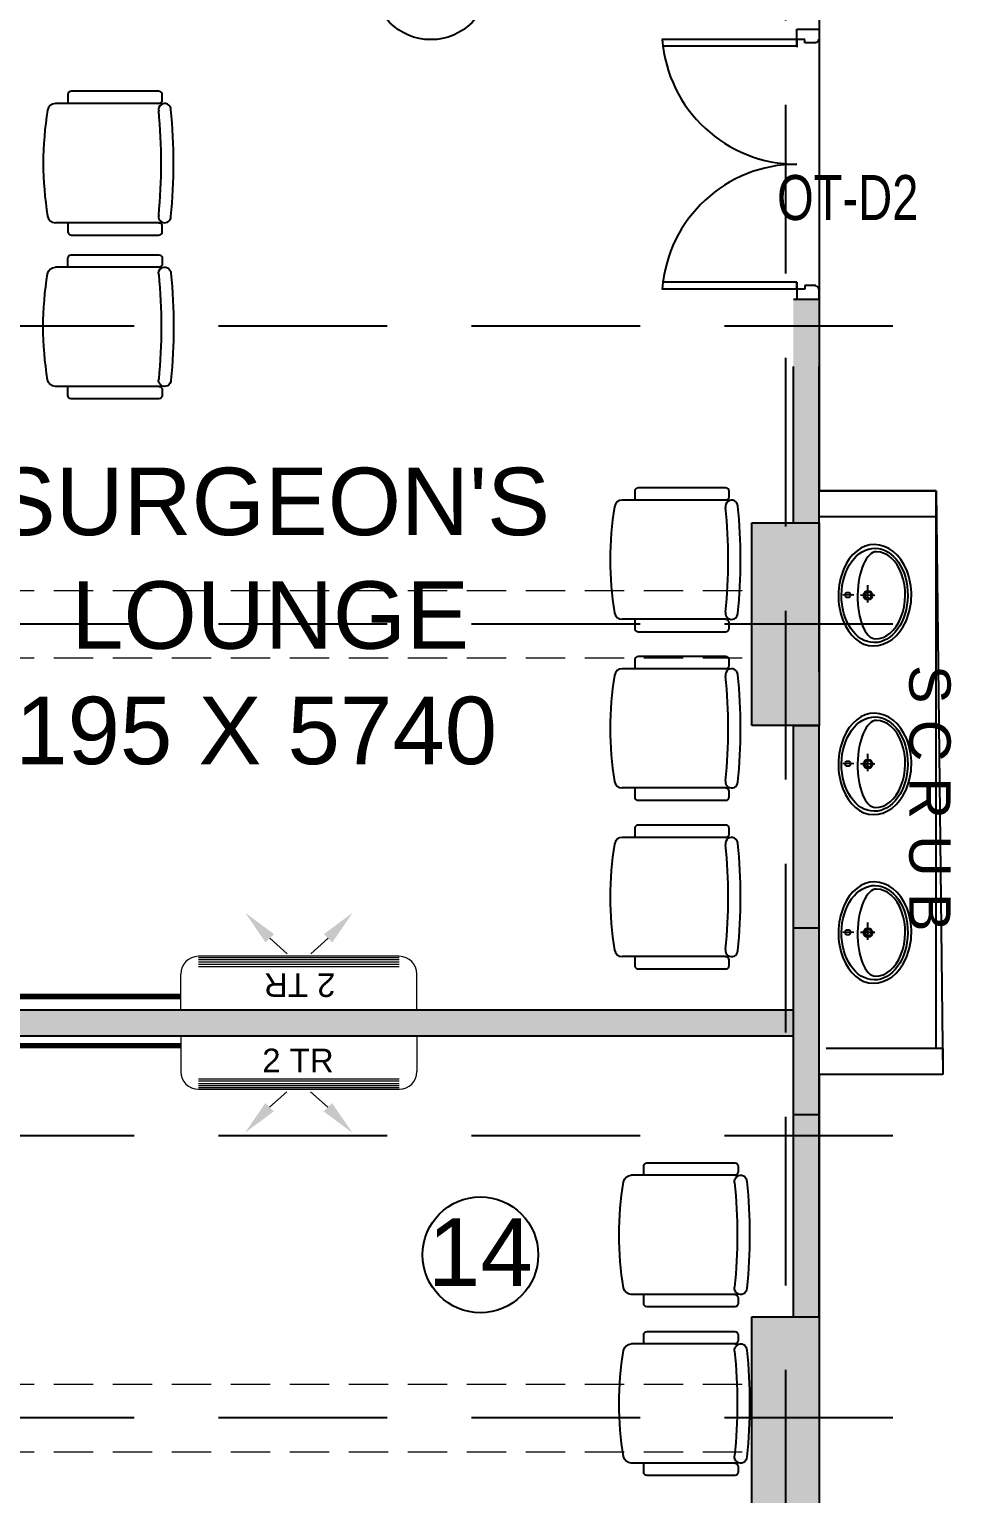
# Model space of a CAD drawing. Extents: x 11598203 to 11995143, y -3849975 to -3698974.
# Drawn here: x 11963485 to 11967593, y -3776868 to -3770356 of the extents above; entities that cross this region are included whole.
import ezdxf
from ezdxf.enums import TextEntityAlignment as Align

# ---------------------------------------------------------------- set-up
doc = ezdxf.new("R2010")
doc.units = 0
doc.header["$MEASUREMENT"] = 0
doc.linetypes.add('HIDDEN', pattern=[0.375, 0.25, -0.125])
doc.layers.get('0').update_dxf_attribs({"linetype": 'CONTINUOUS'})
for name, color, linetype in [('BEAM', 8, 'CONTINUOUS'), ('GRID LINES', 9, 'CONTINUOUS'), ('HATCH', 7, 'CONTINUOUS'), ('MEP_HI_WALL_UNIT_2TR', 3, 'CONTINUOUS'), ('MEP_HVAC_COPPER_PIPE', 5, 'CONTINUOUS'), ('SECTION', 8, 'CONTINUOUS')]:
    doc.layers.add(name, color=color, linetype=linetype)
doc.styles.add('ARI', font='arial.ttf')
doc.styles.add('ARIAL', font='arial.ttf', dxfattribs={"width": 0.75})
doc.styles.get("Standard").update_dxf_attribs({"font": 'arial.ttf'})

# ---------------------------------------------------------------- blocks, each defined once
blk = doc.blocks.new('8TH FLOOR')
at = {"ltscale": 500}
for points in [[(-10045, 37615.4), (-9930, 37615.4), (-9930, 36620), (-10045, 36620)], [(-10045, 35720), (-9930, 35720), (-9930, 33090), (-10045, 33090)], [(-10045, 34455), (-15960, 34455), (-15960, 34340), (-10045, 34340)]]:
    blk.add_hatch(color=8, dxfattribs=at).paths.add_polyline_path(points)
at = {"layer": 'HATCH', "ltscale": 500}
h = blk.add_hatch(color=32, dxfattribs=at)
h.dxf.hatch_style = 1
h.paths.add_polyline_path([(-44310, 10130), (-44010, 10130), (-44010, 9230), (-44310, 9230)])
h.paths.add_polyline_path([(-6930, 6230), (-6630, 6230), (-6630, 5251.7), (-6930, 5251.7)])
h.paths.add_polyline_path([(-900, 6265), (0, 6265), (0, 5965), (-900, 5965)])
h.paths.add_polyline_path([(-31623.7, -10480), (-31023.7, -10480), (-31023.7, -10780), (-31623.7, -10780)])
h.paths.add_polyline_path([(-36805, -13010), (-36055, -13010), (-36055, -13310), (-36805, -13310)])
h.paths.add_polyline_path([(-26485, 200), (-26185, 200), (-26185, -700), (-26485, -700)])
h.paths.add_polyline_path([(-36355, -17735), (-36055, -17735), (-36055, -18485), (-36355, -18485)])
h.paths.add_polyline_path([(-4100, 200), (-3500, 200), (-3500, -100), (-4100, -100)])
h.paths.add_polyline_path([(-47740, 18320), (-46990, 18320), (-46990, 18020), (-47740, 18020)])
h.paths.add_polyline_path([(-47740, 14790), (-46840, 14790), (-46840, 14490), (-47740, 14490)])
h.paths.add_polyline_path([(-10758.3, 300), (-9930, 300), (-9930, 0), (-10758.3, 0)])
h.paths.add_polyline_path([(-36805, -7680), (-36055, -7680), (-36055, -7980), (-36805, -7980)])
h.paths.add_polyline_path([(-34515, 900), (-34215, 900), (-34215, 0), (-34515, 0)])
h.paths.add_polyline_path([(-40685, 750), (-40385, 750), (-40385, 0), (-40685, 0)])
h.paths.add_polyline_path([(-41010, -25), (-40710, -25), (-40710, -775), (-41010, -775)])
h.paths.add_polyline_path([(-47740, 29190), (-46990, 29190), (-46990, 28890), (-47740, 28890)])
h.paths.add_polyline_path([(-900, 29190), (0, 29190), (0, 28890), (-900, 28890)])
h.paths.add_polyline_path([(-47840, 10130), (-47540, 10130), (-47540, 9230), (-47840, 9230)])
h.paths.add_polyline_path([(-41010, 750), (-40710, 750), (-40710, 0), (-41010, 0)])
h.paths.add_polyline_path([(-1000, 42920), (-700, 42920), (-700, 43898.3), (-1000, 43898.3)])
h.paths.add_polyline_path([(-47740, 21920), (-46990, 21920), (-46990, 21620), (-47740, 21620)])
h.paths.add_polyline_path([(-19285, 200), (-18985, 200), (-18985, -700), (-19285, -700)])
h.paths.add_polyline_path([(-900, 49150), (0, 49150), (0, 48850), (-900, 48850)])
h.paths.add_polyline_path([(-900, 32790), (0, 32790), (0, 32490), (-900, 32490)])
h.paths.add_polyline_path([(-47740, 25520), (-46990, 25520), (-46990, 25220), (-47740, 25220)])
h.paths.add_polyline_path([(-15685, 6230), (-15385, 6230), (-15385, 5330), (-15685, 5330)])
h.paths.add_polyline_path([(-900, 25520), (0, 25520), (0, 25220), (-900, 25220)])
h.paths.add_polyline_path([(-39510, -13010), (-38760, -13010), (-38760, -13310), (-39510, -13310)])
h.paths.add_polyline_path([(-42695, 39920), (-42395, 39920), (-42395, 39320), (-42695, 39320)])
h.paths.add_polyline_path([(-47740, 39920), (-46840, 39920), (-46840, 39620), (-47740, 39620)])
h.paths.add_polyline_path([(-900, 39920), (-100, 39920), (-100, 39620), (-900, 39620)])
h.paths.add_polyline_path([(-4100, 11190), (-3401.1, 11190), (-3401.1, 10890), (-4100, 10890)])
h.paths.add_polyline_path([(-31623.7, -7730), (-31023.7, -7730), (-31023.7, -8030), (-31623.7, -8030)])
h.paths.add_polyline_path([(-44760, -18185), (-44010, -18185), (-44010, -18485), (-44760, -18485)])
h.paths.add_polyline_path([(-6930, 300), (-6101.7, 300), (-6101.7, 0), (-6930, 0)])
h.paths.add_polyline_path([(-900, 18320), (0, 18320), (0, 18020), (-900, 18020)])
h.paths.add_polyline_path([(-48040, -18185), (-47290, -18185), (-47290, -18485), (-48040, -18485)])
h.paths.add_polyline_path([(-42695, 43520), (-42395, 43520), (-42395, 42920), (-42695, 42920)])
h.paths.add_polyline_path([(-39510, -10530), (-38760, -10530), (-38760, -10830), (-39510, -10830)])
h.paths.add_polyline_path([(-42370, 43520), (-42070, 43520), (-42070, 42920), (-42370, 42920)])
h.paths.add_polyline_path([(-39510, -7680), (-38760, -7680), (-38760, -7980), (-39510, -7980)])
h.paths.add_polyline_path([(-46360, 43820), (-46060, 43820), (-46060, 42920), (-46360, 42920)])
h.paths.add_polyline_path([(-900, 300), (0, 300), (0, 0), (-900, 0)])
h.paths.add_polyline_path([(-28250, 51450), (-27950, 51450), (-27950, 50550), (-28250, 50550)])
h.paths.add_polyline_path([(-22220, 51450), (-21920, 51450), (-21920, 50550), (-22220, 50550)])
h.paths.add_polyline_path([(-44310, 750), (-44010, 750), (-44010, 0), (-44310, 0)])
h.paths.add_polyline_path([(-42370, 39920), (-42070, 39920), (-42070, 39320), (-42370, 39320)])
h.paths.add_polyline_path([(-31550, 51450), (-31250, 51450), (-31250, 50550), (-31550, 50550)])
h.paths.add_polyline_path([(-46360, 49700), (-46060, 49700), (-46060, 48950), (-46360, 48950)])
h.paths.add_polyline_path([(-42695, 36320), (-42395, 36320), (-42395, 35720), (-42695, 35720)])
h.paths.add_polyline_path([(-42370, 35720), (-42070, 35720), (-42070, 36320), (-42370, 36320)])
h.paths.add_polyline_path([(-44310, 15240), (-44010, 15240), (-44010, 14490), (-44310, 14490)])
h.paths.add_polyline_path([(-42695, 49700), (-42395, 49700), (-42395, 48950), (-42695, 48950)])
h.paths.add_polyline_path([(-44760, -25), (-44010, -25), (-44010, -325), (-44760, -325)])
h.paths.add_polyline_path([(-15685, 200), (-15385, 200), (-15385, -700), (-15685, -700)])
h.paths.add_polyline_path([(-39510, -5200), (-38760, -5200), (-38760, -5500), (-39510, -5500)])
h.paths.add_polyline_path([(-44310, 6230), (-44010, 6230), (-44010, 5480), (-44310, 5480)])
h.paths.add_polyline_path([(-36355, -25), (-36055, -25), (-36055, -775), (-36355, -775)])
h.paths.add_polyline_path([(-22885, 200), (-22585, 200), (-22585, -700), (-22885, -700)])
h.paths.add_polyline_path([(-900, 36320), (0, 36320), (0, 36020), (-900, 36020)])
h.paths.add_polyline_path([(-47740, 32790), (-46990, 32790), (-46990, 32490), (-47740, 32490)])
h.paths.add_polyline_path([(-6930, -25), (-6330, -25), (-6330, -325), (-6930, -325)])
h.paths.add_polyline_path([(-41010, -17735), (-40710, -17735), (-40710, -18485), (-41010, -18485)])
h.paths.add_polyline_path([(-36805, -5200), (-36055, -5200), (-36055, -5500), (-36805, -5500)])
h.paths.add_polyline_path([(-48015, -25), (-47265, -25), (-47265, -325), (-48015, -325)])
h.paths.add_polyline_path([(-10530, -25), (-9930, -25), (-9930, -325), (-10530, -325)])
h.paths.add_polyline_path([(-46840, 36320), (-47740, 36320), (-47740, 36020), (-46840, 36020)])
h.paths.add_polyline_path([(-34515, 6230), (-34215, 6230), (-34215, 5330), (-34515, 5330)])
h.paths.add_polyline_path([(-30085, 200), (-29785, 200), (-29785, -700), (-30085, -700)])
h.paths.add_polyline_path([(-36805, -10530), (-36055, -10530), (-36055, -10830), (-36805, -10830)])
h.paths.add_polyline_path([(-10230, 6230), (-9930, 6230), (-9930, 5330), (-10230, 5330)])
h.paths.add_polyline_path([(-900, 14790), (0, 14790), (0, 14490), (-900, 14490)])
h.paths.add_polyline_path([(-900, 9530), (78.3, 9530), (78.3, 9230), (-900, 9230)])
h.paths.add_polyline_path([(-39940, 49850), (-39640, 49850), (-39640, 48950), (-39940, 48950)])
edge = h.paths.add_edge_path()
edge.add_line((-19435, 49850), (-19435, 48950))
edge.add_line((-6930, 9230), (-5951.7, 9230))
edge.add_line((-41010, 15240), (-41010, 14490))
edge.add_line((-19135, 42920), (-19135, 43820))
edge.add_line((-40710, 5480), (-40710, 6230))
edge.add_line((-40685, 6230), (-40685, 5480))
h.paths.add_polyline_path([(-22220, 9530), (-21320, 9530), (-21320, 9230), (-22220, 9230)])
h.paths.add_polyline_path([(-37580, 10130), (-37280, 10130), (-37280, 9230), (-37580, 9230)])
h.paths.add_polyline_path([(-40685, 9980), (-40385, 9980), (-40385, 9230), (-40685, 9230)])
h.paths.add_polyline_path([(-40685, 6230), (-40385, 6230), (-40385, 5480), (-40685, 5480)])
h.paths.add_polyline_path([(-32228.3, 9530), (-31250, 9530), (-31250, 9230), (-32228.3, 9230)])
h.paths.add_polyline_path([(-30424.1, 6230), (-29445.9, 6230), (-29445.9, 5930), (-30424.1, 5930)])
h.paths.add_polyline_path([(-16860, 9530), (-15960, 9530), (-15960, 9230), (-16860, 9230)])
h.paths.add_polyline_path([(-28250, 9530), (-27271.7, 9530), (-27271.7, 9230), (-28250, 9230)])
h.paths.add_polyline_path([(-10830, 9530), (-9930, 9530), (-9930, 9230), (-10830, 9230)])
h.paths.add_polyline_path([(-41010, 9980), (-40710, 9980), (-40710, 9230), (-41010, 9230)])
h.paths.add_polyline_path([(-41010, 6230), (-40710, 6230), (-40710, 5480), (-41010, 5480)])
h.paths.add_polyline_path([(-16860, 36320), (-15960, 36320), (-15960, 36020), (-16860, 36020)], flags=16)
h.paths.add_polyline_path([(-22220, 43520), (-21920, 43520), (-21920, 42920), (-22220, 42920)], flags=16)
h.paths.add_polyline_path([(-22220, 29190), (-21320, 29190), (-21320, 28890), (-22220, 28890)], flags=16)
h.paths.add_polyline_path([(-25450, 45380), (-24850, 45380), (-24850, 45080), (-25450, 45080)], flags=16)
h.paths.add_polyline_path([(-25450, 43220), (-24850, 43220), (-24850, 42920), (-25450, 42920)], flags=16)
h.paths.add_polyline_path([(-16860, 14790), (-15960, 14790), (-15960, 14490), (-16860, 14490)], flags=16)
h.paths.add_polyline_path([(-41010, 15240), (-40710, 15240), (-40710, 14490), (-41010, 14490)], flags=16)
h.paths.add_polyline_path([(-31250, 25220), (-32150, 25220), (-32150, 25520), (-31250, 25520)], flags=16)
h.paths.add_polyline_path([(-38180, 18320), (-37280, 18320), (-37280, 18020), (-38180, 18020)], flags=16)
h.paths.add_polyline_path([(-31550, 15090), (-31250, 15090), (-31250, 14190), (-31550, 14190)], flags=16)
h.paths.add_polyline_path([(-38180, 14790), (-37280, 14790), (-37280, 14490), (-38180, 14490)], flags=16)
h.paths.add_polyline_path([(-22220, 18320), (-21320, 18320), (-21320, 18020), (-22220, 18020)], flags=16)
h.paths.add_polyline_path([(-40685, 15240), (-40385, 15240), (-40385, 14490), (-40685, 14490)], flags=16)
h.paths.add_polyline_path([(-38180, 21920), (-37280, 21920), (-37280, 21620), (-38180, 21620)], flags=16)
h.paths.add_polyline_path([(-16860, 32790), (-15960, 32790), (-15960, 32490), (-16860, 32490)], flags=16)
h.paths.add_polyline_path([(-16860, 21920), (-15960, 21920), (-15960, 21620), (-16860, 21620)], flags=16)
h.paths.add_polyline_path([(-16860, 25520), (-15960, 25520), (-15960, 25220), (-16860, 25220)], flags=16)
h.paths.add_polyline_path([(-13360, 11190), (-12760, 11190), (-12760, 10890), (-13360, 10890)], flags=16)
h.paths.add_polyline_path([(-6930, 29190), (-6030, 29190), (-6030, 28890), (-6930, 28890)], flags=16)
h.paths.add_polyline_path([(-10830, 29190), (-9930, 29190), (-9930, 28890), (-10830, 28890)], flags=16)
h.paths.add_polyline_path([(-28250, 22220), (-27950, 22220), (-27950, 21320), (-28250, 21320)], flags=16)
h.paths.add_polyline_path([(-22220, 21920), (-21320, 21920), (-21320, 21620), (-22220, 21620)], flags=16)
h.paths.add_polyline_path([(-6930, 9530), (-5951.7, 9530), (-5951.7, 9230), (-6930, 9230)], flags=16)
h.paths.add_polyline_path([(-31550, 22220), (-31250, 22220), (-31250, 21320), (-31550, 21320)], flags=16)
h.paths.add_polyline_path([(-10230, 22220), (-9930, 22220), (-9930, 21320), (-10230, 21320)], flags=16)
h.paths.add_polyline_path([(-28250, 29190), (-27350, 29190), (-27350, 28890), (-28250, 28890)], flags=16)
h.paths.add_polyline_path([(-15132.5, 43220), (-14232.5, 43220), (-14232.5, 42920), (-15132.5, 42920)], flags=16)
h.paths.add_polyline_path([(-10830, 43220), (-9930, 43220), (-9930, 42920), (-10830, 42920)], flags=16)
h.paths.add_polyline_path([(-6930, 43220), (-6030, 43220), (-6030, 42920), (-6930, 42920)], flags=16)
h.paths.add_polyline_path([(-22220, 25520), (-21320, 25520), (-21320, 25220), (-22220, 25220)], flags=16)
h.paths.add_polyline_path([(-28250, 25520), (-27350, 25520), (-27350, 25220), (-28250, 25220)], flags=16)
h.paths.add_polyline_path([(-34680, 11190), (-34080, 11190), (-34080, 10890), (-34680, 10890)], flags=16)
h.paths.add_polyline_path([(-22220, 36320), (-21320, 36320), (-21320, 36020), (-22220, 36020)], flags=16)
h.paths.add_polyline_path([(-38180, 25520), (-37280, 25520), (-37280, 25220), (-38180, 25220)], flags=16)
h.paths.add_polyline_path([(-6930, 25520), (-6030, 25520), (-6030, 25220), (-6930, 25220)], flags=16)
h.paths.add_polyline_path([(-10830, 25520), (-9930, 25520), (-9930, 25220), (-10830, 25220)], flags=16)
h.paths.add_polyline_path([(-6930, 22220), (-6630, 22220), (-6630, 21320), (-6930, 21320)], flags=16)
h.paths.add_polyline_path([(-28250, 18620), (-27950, 18620), (-27950, 17720), (-28250, 17720)], flags=16)
h.paths.add_polyline_path([(-6930, 15090), (-6630, 15090), (-6630, 14190), (-6930, 14190)], flags=16)
h.paths.add_polyline_path([(-22220, 32790), (-21320, 32790), (-21320, 32490), (-22220, 32490)], flags=16)
h.paths.add_polyline_path([(-10230, 33090), (-9930, 33090), (-9930, 32190), (-10230, 32190)], flags=16)
h.paths.add_polyline_path([(-6930, 33090), (-6630, 33090), (-6630, 32190), (-6930, 32190)], flags=16)
h.paths.add_polyline_path([(-32150, 29190), (-31250, 29190), (-31250, 28890), (-32150, 28890)], flags=16)
h.paths.add_polyline_path([(-16860, 29190), (-15960, 29190), (-15960, 28888.5), (-16860, 28888.5)], flags=16)
h.paths.add_polyline_path([(-38180, 29190), (-37280, 29190), (-37280, 28890), (-38180, 28890)], flags=16)
h.paths.add_polyline_path([(-23224.1, 6230), (-22245.9, 6230), (-22245.9, 5930), (-23224.1, 5930)], flags=16)
h.paths.add_polyline_path([(-31550, 18620), (-31250, 18620), (-31250, 17720), (-31550, 17720)], flags=16)
h.paths.add_polyline_path([(-35695, 48950), (-35395, 48950), (-35395, 49750), (-35695, 49750)], flags=16)
h.paths.add_polyline_path([(-6930, 36620), (-6630, 36620), (-6630, 35720), (-6930, 35720)], flags=16)
h.paths.add_polyline_path([(-31550, 45980), (-31250, 45980), (-31250, 45080), (-31550, 45080)], flags=16)
h.paths.add_polyline_path([(-16860, 39920), (-15960, 39920), (-15960, 39620), (-16860, 39620)], flags=16)
h.paths.add_polyline_path([(-22220, 45980), (-21920, 45980), (-21920, 45080), (-22220, 45080)], flags=16)
h.paths.add_polyline_path([(-35695, 43820), (-35395, 43820), (-35395, 42920), (-35695, 42920)], flags=16)
h.paths.add_polyline_path([(-19435, 43820), (-19135, 43820), (-19135, 42920), (-19435, 42920)], flags=16)
h.paths.add_polyline_path([(-38180, 39920), (-37280, 39920), (-37280, 39620), (-38180, 39620)], flags=16)
h.paths.add_polyline_path([(-28250, 39920), (-27271.7, 39920), (-27271.7, 39620), (-28250, 39620)], flags=16)
h.paths.add_polyline_path([(-39940, 43820), (-39640, 43820), (-39640, 42920), (-39940, 42920)], flags=16)
h.paths.add_polyline_path([(-10230, 49850), (-9930, 49850), (-9930, 48950), (-10230, 48950)], flags=16)
h.paths.add_polyline_path([(-31550, 43820), (-31250, 43820), (-31250, 42920), (-31550, 42920)], flags=16)
h.paths.add_polyline_path([(-14832.5, 49850), (-14532.5, 49850), (-14532.5, 48950), (-14832.5, 48950)], flags=16)
h.paths.add_polyline_path([(-6930, 39920), (-6030, 39920), (-6030, 39620), (-6930, 39620)], flags=16)
h.paths.add_polyline_path([(-31550, 33090), (-31250, 33090), (-31250, 32190), (-31550, 32190)], flags=16)
h.paths.add_polyline_path([(-38180, 36320), (-37280, 36320), (-37280, 36020), (-38180, 36020)], flags=16)
h.paths.add_polyline_path([(-19435, 49850), (-19135, 49850), (-19135, 48950), (-19435, 48950)], flags=16)
h.paths.add_polyline_path([(-10830, 39920), (-9930, 39920), (-9930, 39620), (-10830, 39620)], flags=16)
h.paths.add_polyline_path([(-6930, 49850), (-6630, 49850), (-6630, 48950), (-6930, 48950)], flags=16)
h.paths.add_polyline_path([(-19624.1, 6230), (-18645.9, 6230), (-18645.9, 5930), (-19624.1, 5930)], flags=16)
h.paths.add_polyline_path([(-22220, 39920), (-21320, 39920), (-21320, 39620), (-22220, 39620)], flags=16)
h.paths.add_polyline_path([(-22220, 14790), (-21320, 14790), (-21320, 14490), (-22220, 14490)], flags=16)
h.paths.add_polyline_path([(-28250, 36620), (-27950, 36620), (-27950, 35720), (-28250, 35720)], flags=16)
h.paths.add_polyline_path([(-16860, 18320), (-15960, 18320), (-15960, 18020), (-16860, 18020)], flags=16)
h.paths.add_polyline_path([(-31550, 35720), (-31250, 35720), (-31250, 36617.6), (-31550, 36617.6)], flags=16)
h.paths.add_polyline_path([(-10230, 18620), (-9930, 18620), (-9930, 17720), (-10230, 17720)], flags=16)
h.paths.add_polyline_path([(-28250, 15090), (-27950, 15090), (-27950, 14190), (-28250, 14190)], flags=16)
h.paths.add_polyline_path([(-6930, 18620), (-6630, 18620), (-6630, 17720), (-6930, 17720)], flags=16)
h.paths.add_polyline_path([(-32228.3, 39920), (-31250, 39920), (-31250, 39620), (-32228.3, 39620)], flags=16)
h.paths.add_polyline_path([(-10230, 15090), (-9930, 15090), (-9930, 14190), (-10230, 14190)], flags=16)
h.paths.add_polyline_path([(-28250, 33090), (-27950, 33090), (-27950, 32190), (-28250, 32190)], flags=16)
h.paths.add_polyline_path([(-38180, 32790), (-37280, 32790), (-37280, 32490), (-38180, 32490)], flags=16)
h.paths.add_polyline_path([(-10230, 36620), (-9930, 36620), (-9930, 35720), (-10230, 35720)], flags=16)
at = {"color": 8, "lineweight": 25, "ltscale": 500}
for p, q in [((-9930, 39920), (-9930, 36763)), ((-9930, 36763), (-9410, 36763)), ((-9410, 36763), (-9380, 34168)), ((-10230, 35720), (-10230, 36620)), ((-10230, 36620), (-9930, 36620)), ((-9930, 36620), (-9930, 35720)), ((-9930, 35720), (-10230, 35720)), ((-9380, 34168), (-9930, 34168)), ((-9930, 34168), (-9930, 28205)), ((-10230, 32190), (-10230, 33090)), ((-10230, 33090), (-9930, 33090)), ((-9930, 33090), (-9930, 32190))]:
    blk.add_line(p, q, dxfattribs=at)
at = {"color": 8, "lineweight": 25}
for p, q in [((-10030, 38815.4), (-9930, 38815.4)), ((-10030, 38770.4), (-10030, 38815.4)), ((-10030, 38815.4), (-9930, 38815.4)), ((-9930, 38815.4), (-9930, 38770.4)), ((-10030, 38770.4), (-10630, 38770.4)), ((-9995, 38770.4), (-10030, 38770.4)), ((-10030, 38770.4), (-10030, 38735.4)), ((-10030, 38740.4), (-10030, 38770.4)), ((-9995, 38755.4), (-9995, 38770.4)), ((-9945, 38755.4), (-9995, 38755.4)), ((-9945, 38755.4), (-9945, 38757.9)), ((-9930, 38770.4), (-9932.5, 38770.4)), ((-10030, 38740.4), (-10629.2, 38740.4)), ((-13272.9, 38525.4), (-13272.9, 38485.4)), ((-12867.4, 38540.4), (-13257.9, 38540.4)), ((-12852.4, 38500.4), (-12852.4, 38525.4)), ((-12867.4, 38485.4), (-13328.1, 38485.4)), ((-12867.4, 37955.4), (-13328.1, 37955.4)), ((-13272.9, 37955.4), (-13272.9, 37915.4)), ((-12852.4, 37915.4), (-12852.4, 37940.4)), ((-13257.9, 37900.4), (-12867.4, 37900.4)), ((-13272.9, 37757.5), (-13272.9, 37797.5)), ((-13257.9, 37812.5), (-12867.4, 37812.5)), ((-12852.4, 37797.5), (-12852.4, 37772.5)), ((-12867.4, 37757.5), (-13328.1, 37757.5)), ((-10030, 37660.4), (-10630, 37660.4)), ((-10030, 37690.4), (-10629.2, 37690.4)), ((-10030, 37660.4), (-10030, 37690.4)), ((-10030, 37690.4), (-10030, 37660.4)), ((-9995, 37660.4), (-10030, 37660.4)), ((-10030, 37660.4), (-10030, 37615.4)), ((-9995, 37675.4), (-9995, 37660.4)), ((-9945, 37675.4), (-9995, 37675.4)), ((-9945, 37675.4), (-9945, 37672.9)), ((-9930, 37660.4), (-9932.5, 37660.4)), ((-9930, 37615.4), (-9930, 37660.4)), ((-10045, 37615.4), (-9930, 37615.4)), ((-10030, 37615.4), (-9930, 37615.4)), ((-10045, 36620), (-10045, 37315.4)), ((-9930, 36620), (-9930, 37315.4)), ((-12867.4, 37227.5), (-13328.1, 37227.5)), ((-13272.9, 37187.5), (-13272.9, 37227.5)), ((-12852.4, 37212.5), (-12852.4, 37187.5)), ((-12867.4, 37172.5), (-13257.9, 37172.5)), ((-10751.1, 36761.7), (-10751.1, 36721.7)), ((-10345.5, 36776.7), (-10736.1, 36776.7)), ((-10330.5, 36736.7), (-10330.5, 36761.7)), ((-9410, 36763), (-9930, 36763)), ((-9930, 35958.4), (-9930, 36763)), ((-9410, 36648), (-9410, 36763)), ((-10345.5, 36721.7), (-10806.2, 36721.7)), ((-9410, 36648), (-9930, 36648)), ((-9410, 34283, 252.6), (-9410, 36648, 252.6)), ((-9714.4, 36266.5, 252.6), (-9713.4, 36343.5, 252.6)), ((-9775.8, 36299.4, 252.6), (-9824.6, 36300.1, 252.6)), ((-9682.5, 36298.2, 252.6), (-9746.1, 36299, 252.6)), ((-10345.5, 36191.7), (-10806.2, 36191.7)), ((-10751.1, 36191.7), (-10751.1, 36151.7)), ((-10330.5, 36151.7), (-10330.5, 36176.7)), ((-10736.1, 36136.7), (-10345.5, 36136.7)), ((-10345.5, 36026.7), (-10736.1, 36026.7)), ((-10345.5, 35971.7), (-10806.2, 35971.7)), ((-10751.1, 36011.7), (-10751.1, 35971.7)), ((-10330.5, 35986.7), (-10330.5, 36011.7)), ((-10045, 35720), (-9930, 35720)), ((-10045, 34820), (-10045, 35720)), ((-9930, 34820), (-9930, 35720)), ((-9714.4, 35516.3, 252.6), (-9713.4, 35593.3, 252.6)), ((-9775.8, 35549.3, 252.6), (-9824.6, 35549.9, 252.6)), ((-9682.5, 35548, 252.6), (-9746.1, 35548.9, 252.6)), ((-10345.5, 35441.7), (-10806.2, 35441.7)), ((-10751.1, 35441.7), (-10751.1, 35401.7)), ((-10330.5, 35401.7), (-10330.5, 35426.7)), ((-10736.1, 35386.7), (-10345.5, 35386.7)), ((-10751.1, 35261.7), (-10751.1, 35221.7)), ((-10345.5, 35276.7), (-10736.1, 35276.7)), ((-10330.5, 35236.7), (-10330.5, 35261.7)), ((-10345.5, 35221.7), (-10806.2, 35221.7)), ((-9714.4, 34766.5, 252.6), (-9713.4, 34843.5, 252.6)), ((-10045, 33990), (-10045, 34820)), ((-10045, 34820), (-9930, 34820)), ((-9930, 33990), (-9930, 34820)), ((-9775.8, 34799.4, 252.6), (-9824.6, 34800.1, 252.6)), ((-9682.5, 34798.2, 252.6), (-9746.1, 34799, 252.6)), ((-10345.5, 34691.7), (-10806.2, 34691.7)), ((-10751.1, 34691.7), (-10751.1, 34651.7)), ((-10330.5, 34651.7), (-10330.5, 34676.7)), ((-10736.1, 34636.7), (-10345.5, 34636.7)), ((-15960, 34455), (-10045, 34455)), ((-15960, 34340), (-10045, 34340)), ((-9380, 34283), (-9900, 34283)), ((-9380, 34283), (-9380, 34168)), ((-9380, 34168), (-9900, 34168)), ((-10045, 33990), (-9930, 33990)), ((-10045, 33090), (-10045, 33990)), ((-9930, 33090), (-9930, 33990)), ((-10711.1, 33719.3), (-10711.1, 33759.3)), ((-10696.1, 33774.3), (-10305.5, 33774.3)), ((-10290.5, 33759.3), (-10290.5, 33734.3)), ((-10305.5, 33719.3), (-10766.2, 33719.3)), ((-10305.5, 33189.3), (-10766.2, 33189.3)), ((-10711.1, 33149.3), (-10711.1, 33189.3)), ((-10290.5, 33174.3), (-10290.5, 33149.3)), ((-10305.5, 33134.3), (-10696.1, 33134.3)), ((-10045, 33090), (-9930, 33090)), ((-10696.1, 33024.3), (-10305.5, 33024.3)), ((-10305.5, 32969.3), (-10766.2, 32969.3)), ((-10711.1, 32969.3), (-10711.1, 33009.3)), ((-10290.5, 33009.3), (-10290.5, 32984.3)), ((-10305.5, 32439.3), (-10766.2, 32439.3)), ((-10711.1, 32399.3), (-10711.1, 32439.3)), ((-10305.5, 32384.3), (-10696.1, 32384.3)), ((-10290.5, 32424.3), (-10290.5, 32399.3))]:
    blk.add_line(p, q, dxfattribs=at)
at = {"color": 8, "lineweight": -3, "ltscale": 500}
for centre in [(-11657.8, 39026.7), (-11437.5, 33365.5)]:
    blk.add_circle(centre, 257.3, dxfattribs=at)
at = {"color": 8}
for centre, radius in [((-9803.2, 36299.8, 252.6), 11.7), ((-9713.2, 36298.8, 252.6), 20), ((-9712.8, 36298.8, 252.6), 15.1), ((-9803.2, 35549.7, 252.6), 11.7), ((-9713.2, 35548.6, 252.6), 20), ((-9712.8, 35548.6, 252.6), 15.1), ((-9803.2, 34799.8, 252.6), 11.7), ((-9713.2, 34798.8, 252.6), 20), ((-9712.8, 34798.8, 252.6), 15.1)]:
    blk.add_circle(centre, radius, dxfattribs=at)
for centre, radius, start, end in [((-10030, 38815.4), 600, 184.30122, 270), ((-9945, 38770.4), 12.5, 270, 0), ((-13257.9, 38525.4), 15, 90, 180), ((-12867.4, 38525.4), 15, 0, 90), ((-12867.4, 38500.4), 15, 270, 0), ((-11930.3, 38220.4), 1451.5, 170.65572, 189.34428), ((-13328.1, 38450.4), 35, 90, 170.65572), ((-12841.4, 38458.1), 27.5, 0, 190.8492), ((-15205.2, 38220.4), 2348.3, 354.31554, 5.68446), ((-12863.7, 38468.7), 17, 54.80931, 102.49812), ((-15150.2, 38220.4), 2348.3, 354.18868, 5.81132), ((-13328.1, 37990.4), 35, 189.34428, 270), ((-12841.4, 37982.6), 27.5, 169.1508, 0), ((-13257.9, 37915.4), 15, 180, 270), ((-12863.7, 37972), 17, 257.50188, 305.19069), ((-12867.4, 37940.4), 15, 0, 90), ((-12867.4, 37915.4), 15, 270, 0), ((-9945, 37660.4), 12.5, 0, 90), ((-10736.1, 36761.7), 15, 90, 180), ((-10345.5, 36761.7), 15, 0, 90), ((-10345.5, 36736.7), 15, 270, 0), ((-9408.5, 36456.7), 1451.5, 170.65572, 189.34428), ((-10806.2, 36686.7), 35, 90, 170.65572), ((-10319.6, 36694.4), 27.5, 0, 190.8492), ((-12683.4, 36456.7), 2348.3, 354.31554, 5.68446), ((-10341.8, 36705), 17, 54.80931, 102.49812), ((-12628.4, 36456.7), 2348.3, 354.18868, 5.81132), ((-10806.2, 36226.7), 35, 189.34428, 270), ((-10319.6, 36218.9), 27.5, 169.1508, 0), ((-10736.1, 36151.7), 15, 180, 270), ((-10341.8, 36208.3), 17, 257.50188, 305.19069), ((-10345.5, 36176.7), 15, 0, 90), ((-10345.5, 36151.7), 15, 270, 0), ((-10736.1, 36011.7), 15, 90, 180), ((-10345.5, 36011.7), 15, 0, 90), ((-10806.2, 35936.7), 35, 90, 170.65572), ((-10319.6, 35944.4), 27.5, 0, 190.8492), ((-10345.5, 35986.7), 15, 270, 0), ((-10341.8, 35955), 17, 54.80931, 102.49812), ((-9408.5, 35706.7), 1451.5, 170.65572, 189.34428), ((-12683.4, 35706.7), 2348.3, 354.31554, 5.68446), ((-12628.4, 35706.7), 2348.3, 354.18868, 5.81132), ((-10806.2, 35476.7), 35, 189.34428, 270), ((-10319.6, 35468.9), 27.5, 169.1508, 0), ((-10341.8, 35458.3), 17, 257.50188, 305.19069), ((-10345.5, 35426.7), 15, 0, 90), ((-10736.1, 35401.7), 15, 180, 270), ((-10345.5, 35401.7), 15, 270, 0), ((-10736.1, 35261.7), 15, 90, 180), ((-10345.5, 35261.7), 15, 0, 90), ((-10345.5, 35236.7), 15, 270, 0), ((-9408.5, 34956.7), 1451.5, 170.65572, 189.34428), ((-10806.2, 35186.7), 35, 90, 170.65572), ((-10319.6, 35194.4), 27.5, 0, 190.8492), ((-12683.4, 34956.7), 2348.3, 354.31554, 5.68446), ((-10341.8, 35205), 17, 54.80931, 102.49812), ((-12628.4, 34956.7), 2348.3, 354.18868, 5.81132), ((-10806.2, 34726.7), 35, 189.34428, 270), ((-10319.6, 34718.9), 27.5, 169.1508, 0), ((-10736.1, 34651.7), 15, 180, 270), ((-10341.8, 34708.3), 17, 257.50188, 305.19069), ((-10345.5, 34676.7), 15, 0, 90), ((-10345.5, 34651.7), 15, 270, 0)]:
    blk.add_arc(centre, radius, start, end, dxfattribs=at)
for centre, major_axis, ratio, start_param, end_param in [((-10030, 37615.4), (-424.3, 424.3), 1, -0.785398, 0.710538), ((-9687.6, 36298.8, 252.6), (3, 225.5), 0.697887, 0, 3.141593), ((-9677.8, 36298.6, 252.6), (-2.6, -193.5), 0.422305, 3.141593, 6.283185), ((-9687.6, 36298.8, 252.6), (-3, -225.5), 0.741742, 0, 3.141593), ((-9677.8, 36298.6, 252.6), (-2.6, -193.5), 0.670922, 0, 3.141593), ((-9687.6, 35548.6, 252.6), (3, 225.5), 0.697887, 0, 3.141593), ((-9687.6, 35548.6, 252.6), (-3, -225.5), 0.741742, 0, 3.141593), ((-9677.8, 35548.5, 252.6), (-2.6, -193.5), 0.422305, 3.141593, 6.283185), ((-9677.8, 35548.5, 252.6), (-2.6, -193.5), 0.670922, 0, 3.141593), ((-9687.6, 34798.8, 252.6), (3, 225.5), 0.697887, 0, 3.141593), ((-9677.8, 34798.6, 252.6), (-2.6, -193.5), 0.422305, 3.141593, 6.283185), ((-9687.6, 34798.8, 252.6), (-3, -225.5), 0.741742, 0, 3.141593), ((-9677.8, 34798.6, 252.6), (-2.6, -193.5), 0.670922, 0, 3.141593)]:
    blk.add_ellipse(centre, major_axis=major_axis, ratio=ratio, start_param=start_param, end_param=end_param, dxfattribs=at)
at = {"color": 8, "extrusion": (0, 0, -1)}
for centre, major_axis, start_param, end_param in [((-13257.9, 37797.5), (10.6, 10.6), 3.926991, 5.497787), ((-12867.4, 37797.5), (-10.6, 10.6), 0.785398, 2.356194), ((-12867.4, 37772.5), (10.6, 10.6), 0.785398, 2.356194), ((-11930.3, 37492.5), (1026.4, 1026.4), 3.763902, 4.090079), ((-13328.1, 37722.5), (-24.7, 24.7), 5.660876, 7.068583), ((-12841.4, 37730.3), (19.4, 19.4), 3.737637, 7.068583), ((-15205.2, 37492.5), (1660.5, 1660.5), 0.686186, 0.884611), ((-12863.7, 37740.9), (12, 12), -1.003531, -0.171205), ((-15150.2, 37492.5), (-1660.5, 1660.5), 2.254768, 2.457621), ((-13328.1, 37262.5), (-24.7, 24.7), 3.926991, 5.334699), ((-12841.4, 37254.7), (19.4, 19.4), 0.785398, 4.116345), ((-13257.9, 37187.5), (10.6, 10.6), 2.356194, 3.926991), ((-12863.7, 37244.1), (-12, 12), 3.312797, 4.145124), ((-12867.4, 37212.5), (-10.6, 10.6), 0.785398, 2.356194), ((-12867.4, 37187.5), (-10.6, 10.6), 2.356194, 3.926991), ((-10696.1, 33759.3), (10.6, 10.6), 3.926991, 5.497787), ((-10305.5, 33759.3), (-10.6, 10.6), 0.785398, 2.356194), ((-10305.5, 33734.3), (10.6, 10.6), 0.785398, 2.356194), ((-9368.5, 33454.3), (10.8, 1451.5), 4.541871, 4.868048), ((-10766.2, 33684.3), (24.7, 24.7), 4.090079, 5.497787), ((-10279.6, 33692.1), (-21.3, 17.4), -0.873298, 2.457649), ((-12643.4, 33454.3), (413.7, 2311.6), 1.294484, 1.492909), ((-10301.8, 33702.7), (-12, 12), 0.567265, 1.399592), ((-12588.4, 33454.3), (-2344.4, 136), 2.9822, 3.185054), ((-10766.2, 33224.3), (24.7, 24.7), 2.356194, 3.763902), ((-10279.6, 33216.6), (21.3, 17.3), 0.681955, 4.012901), ((-10696.1, 33149.3), (-10.6, 10.6), 3.926991, 5.497787), ((-10301.8, 33206), (-12, 12), 3.312797, 4.145124), ((-10305.5, 33174.3), (-10.6, 10.6), 0.785398, 2.356194), ((-10305.5, 33149.3), (10.6, 10.6), 0.785398, 2.356194), ((-10696.1, 33009.3), (10.6, 10.6), 3.926991, 5.497787), ((-10305.5, 33009.3), (-10.6, 10.6), 0.785398, 2.356194), ((-10766.2, 32934.3), (24.7, 24.7), 4.090079, 5.497787), ((-10279.6, 32942.1), (-21.3, 17.4), -0.873298, 2.457649), ((-10305.5, 32984.3), (10.6, 10.6), 0.785398, 2.356194), ((-10301.8, 32952.7), (-12, 12), 0.567265, 1.399592), ((-9368.5, 32704.3), (10.8, 1451.5), 4.541871, 4.868048), ((-12643.4, 32704.3), (413.7, 2311.6), 1.294484, 1.492909), ((-12588.4, 32704.3), (-2344.4, 136), 2.9822, 3.185054), ((-10766.2, 32474.3), (24.7, 24.7), 2.356194, 3.763902), ((-10279.6, 32466.6), (21.3, 17.3), 0.681955, 4.012901), ((-10301.8, 32456), (-12, 12), 3.312797, 4.145124), ((-10305.5, 32424.3), (-10.6, 10.6), 0.785398, 2.356194), ((-10696.1, 32399.3), (-10.6, 10.6), 3.926991, 5.497787), ((-10305.5, 32399.3), (10.6, 10.6), 0.785398, 2.356194)]:
    blk.add_ellipse(centre, major_axis=major_axis, ratio=1, start_param=start_param, end_param=end_param, dxfattribs=at)
at = {"color": 8}
for centre in [(-9683.9, 36298.1, 252.6), (-9683.9, 35548, 252.6), (-9683.9, 34798.1, 252.6)]:
    blk.add_ellipse(centre, major_axis=(-2.8, -210), ratio=0.701289, dxfattribs=at)
at = {"layer": 'BEAM', "color": 8, "linetype": 'HIDDEN', "lineweight": 18, "ltscale": 700}
for p, q in [((-15960, 36320), (-10230, 36320)), ((-15960, 36020), (-10230, 36020)), ((-15960, 32790), (-10230, 32790)), ((-15960, 32490), (-10230, 32490))]:
    blk.add_line(p, q, dxfattribs=at)
at = {"layer": 'GRID LINES', "color": 138, "linetype": 'HIDDEN', "ltscale": 3000}
for p, q in [((-10080, 55353.9), (-10080, -16425.1)), ((5022.8, 37495), (-57948.5, 37495)), ((5022.8, 36170), (-57948.5, 36170)), ((5022.8, 33895), (-57948.5, 33895)), ((5022.8, 32640), (-57948.5, 32640))]:
    blk.add_line(p, q, dxfattribs=at)
at = {"color": 8, "lineweight": 20, "style": 'ARIAL', "width": 0.75}
blk.add_text('OT-D2', height=200, dxfattribs=at).set_placement((-10117.8, 37967.2))
at = {"color": 8, "lineweight": 20}
for s, p in [("SURGEON'S", (-13606.5, 36565.9)), ('LOUNGE', (-13257.8, 36060.6)), ('5195 X 5740', (-13739.8, 35547.4)), ('14', (-11670.6, 33227.3))]:
    blk.add_text(s, height=300, dxfattribs=at).set_placement(p)
at = {"color": 8, "linetype": 'Continuous', "lineweight": 20, "style": 'ARI'}
blk.add_text('S C R U B', height=184, rotation=270, dxfattribs=at).set_placement((-9585, 35396, 252.6), align=Align.BOTTOM_CENTER)
blk = doc.blocks.new('HI WALL UNIT 2TR')
at = {"layer": 'MEP_HI_WALL_UNIT_2TR', "lineweight": 5}
for p, q in [((11884321.1, -3763487.3), (11884161.9, -3763487.3)), ((11884321.1, -3763487.3), (11884321.1, -3764537.3)), ((11884083.1, -3763566), (11884083.1, -3764458.5)), ((11884321.1, -3764537.3), (11884161.9, -3764537.3))]:
    blk.add_line(p, q, dxfattribs=at)
at = {"layer": 'MEP_HI_WALL_UNIT_2TR', "color": 8, "lineweight": 5}
for p, q in [((11884090.1, -3763566), (11884090.1, -3764458.5)), ((11884099.3, -3763566), (11884099.3, -3764458.5)), ((11884108.5, -3763566), (11884108.5, -3764458.5)), ((11884120.1, -3763566), (11884120.1, -3764458.5)), ((11884129.3, -3763566), (11884129.3, -3764458.5))]:
    blk.add_line(p, q, dxfattribs=at)
at = {"layer": 'MEP_HI_WALL_UNIT_2TR', "color": 7, "lineweight": 5}
for p, q in [((11884002.8, -3763881.9), (11884071.9, -3763959.5)), ((11884002.8, -3764141.5), (11884071.9, -3764063.9))]:
    blk.add_line(p, q, dxfattribs=at)
at = {"layer": 'MEP_HI_WALL_UNIT_2TR', "lineweight": 5}
for centre, start, end in [((11884161.9, -3763566), 90, 180), ((11884161.9, -3764458.5), 180, 270)]:
    blk.add_arc(centre, 78.8, start, end, dxfattribs=at)
at = {"layer": 'MEP_HI_WALL_UNIT_2TR', "color": 7, "lineweight": 5}
for points in [[(11883984.5, -3763900.8), (11884021, -3763863), (11883889.3, -3763772.7)], [(11883984.5, -3764122.6), (11884021, -3764160.4), (11883889.3, -3764250.7)]]:
    blk.add_solid(points, dxfattribs=at)
at = {"layer": 'MEP_HI_WALL_UNIT_2TR', "color": 7}
blk.add_text('2 TR', height=105, rotation=270, dxfattribs=at).set_placement((11884158.6, -3763849.5))

msp = doc.modelspace()

# ---------------------------------------------------------------- linework, layer by layer
at = {"layer": 'MEP_HVAC_COPPER_PIPE', "const_width": 25}
for points in [[(11964159.2, -3774656.8), (11960689.2, -3774656.8)], [(11964159.2, -3774875.7), (11960689.2, -3774875.7)]]:
    msp.add_lwpolyline(points, dxfattribs=at)

# ---------------------------------------------------------------- block references
at = {"layer": 'MEP_HI_WALL_UNIT_2TR', "color": 0, "ltscale": 500}
for p, rotation in [((15728696.4, 8109604.8), 270), ((8200671.9, -15659152.4), 90)]:
    msp.add_blockref('HI WALL UNIT 2TR', p, dxfattribs=dict(at, rotation=rotation))
at = {"layer": 'SECTION', "color": 0, "ltscale": 500}
msp.add_blockref('8TH FLOOR', (11976929.2, -3809171.3), dxfattribs=at)

doc.saveas('drawing.dxf')
